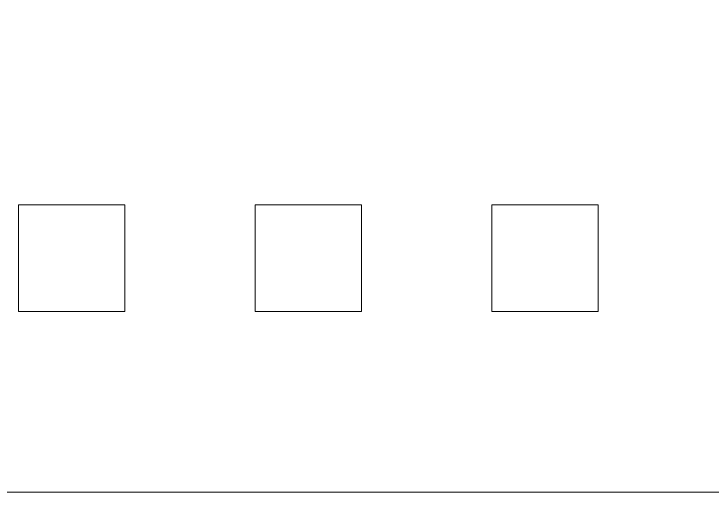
# Model space of a CAD drawing. Header units: inches. Extents: x -8 to 219, y 60 to 237.
# Drawn here: x 18 to 47.5, y 59.99 to 80.19 of the extents above; entities that cross this region are included whole.
import ezdxf

# ---------------------------------------------------------------- set-up
doc = ezdxf.new("R2010")
doc.units = ezdxf.units.IN
doc.header["$MEASUREMENT"] = 0
doc.layers.add('Ebene 1', color=7, linetype='Continuous')

# ---------------------------------------------------------------- blocks, each defined once
blk = doc.blocks.new('block 212')
at = {"layer": 'Ebene 1', "color": 1, "lineweight": 9}
blk.add_open_spline([(104.791, 59.994), (104.791, 59.994), (104.791, 113.844), (104.791, 113.844), (104.791, 113.844), (99.393, 113.844), (99.393, 113.844), (99.393, 113.844), (97.136, 110.034), (97.136, 110.034), (98.221, 108.948), (98.88, 107.395), (98.74, 105.7), (98.509, 102.931), (96.168, 100.719), (93.391, 100.652), (90.295, 100.577), (87.752, 103.074), (87.752, 106.153), (87.752, 107.67), (88.352, 109.046), (89.375, 110.034), (89.375, 110.034), (87.094, 113.844), (87.094, 113.844), (87.094, 113.844), (74.048, 113.844), (74.048, 113.844), (74.048, 113.844), (74.048, 121.794), (74.048, 121.794), (74.048, 121.794), (60.048, 121.794), (60.048, 121.794), (58.39, 121.794), (57.043, 123.136), (57.037, 124.794), (57.037, 124.794), (57.037, 124.794), (57.037, 124.794), (57.037, 124.794), (47.037, 124.794), (47.037, 124.794), (47.037, 124.794), (47.037, 133.794), (47.037, 133.794), (47.037, 133.794), (57.037, 133.794), (57.037, 133.794), (57.037, 133.794), (57.037, 133.794), (57.037, 133.794), (57.043, 135.453), (58.39, 136.794), (60.048, 136.794), (60.048, 136.794), (74.048, 136.794), (74.048, 136.794), (74.048, 136.794), (74.048, 140.764), (74.048, 140.764), (74.048, 140.764), (-8.27, 140.764), (-8.27, 140.764), (-8.27, 140.764), (-8.27, 59.994), (-8.27, 59.994), (-8.27, 59.994), (70.548, 59.994), (70.548, 59.994), (70.548, 59.994), (104.791, 59.994), (104.791, 59.994)], degree=3, knots=[0, 0, 0, 0, 1, 1, 1, 2, 2, 2, 3, 3, 3, 4, 4, 4, 5, 5, 5, 6, 6, 6, 7, 7, 7, 8, 8, 8, 9, 9, 9, 10, 10, 10, 11, 11, 11, 12, 12, 12, 13, 13, 13, 14, 14, 14, 15, 15, 15, 16, 16, 16, 17, 17, 17, 18, 18, 18, 19, 19, 19, 20, 20, 20, 21, 21, 21, 22, 22, 22, 23, 23, 23, 24, 24, 24, 24], dxfattribs=at)
blk = doc.blocks.new('block 216')
at = {"layer": 'Ebene 1', "color": 1, "lineweight": 9}
blk.add_lwpolyline([(22.69, 67.624), (18.19, 67.624), (18.19, 72.124), (22.69, 72.124), (22.69, 67.624)], dxfattribs=at)
blk = doc.blocks.new('block 217')
at = {"layer": 'Ebene 1', "color": 1, "lineweight": 9}
blk.add_lwpolyline([(32.69, 67.624), (28.19, 67.624), (28.19, 72.124), (32.69, 72.124), (32.69, 67.624)], dxfattribs=at)
blk = doc.blocks.new('block 219')
at = {"layer": 'Ebene 1', "color": 1, "lineweight": 9}
blk.add_lwpolyline([(42.69, 67.624), (38.19, 67.624), (38.19, 72.124), (42.69, 72.124), (42.69, 67.624)], dxfattribs=at)

msp = doc.modelspace()

# ---------------------------------------------------------------- block references
at = {"layer": 'Ebene 1'}
for name in ['block 212', 'block 216', 'block 217', 'block 219']:
    msp.add_blockref(name, (0, 0), dxfattribs=at)

doc.saveas('drawing.dxf')
